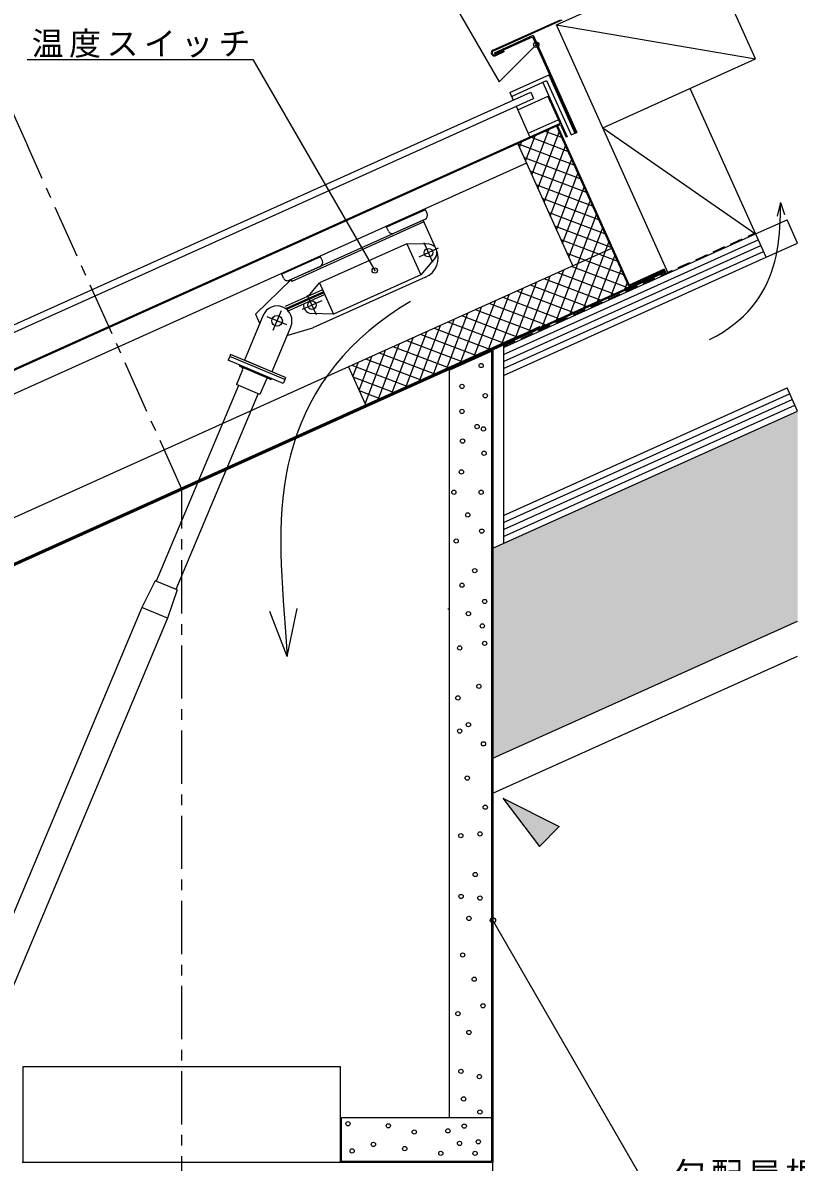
# Model space of a CAD drawing. Units: millimetres, scale not verified. Extents: x -1104 to 916, y -637 to 768.
# Drawn here: x 46 to 410, y -94 to 441 of the extents above; entities that cross this region are included whole.
import ezdxf

# ---------------------------------------------------------------- set-up
doc = ezdxf.new("R2010")
doc.units = ezdxf.units.MM
doc.header["$LTSCALE"] = 5
doc.header["$PDMODE"] = 32
doc.header["$PDSIZE"] = 2.5
doc.linetypes.add('CHAIN1', pattern=[8, 5, -1, 1, -1])
doc.linetypes.add('DASHED1', pattern=[1.8, 1.2, -0.6])
doc.layers.add('0-0', color=7, linetype='Continuous')
doc.styles.add('ＭＳ ゴシック', font='')
doc.styles.get('ＭＳ ゴシック').set_extended_font_data('MS Gothic')

msp = doc.modelspace()

# ---------------------------------------------------------------- linework, layer by layer
at = {"layer": '0-0'}
for p, q in [((297.034, 440.421), (368.872, 472.749)), ((390.621, 424.417), (368.872, 472.749)), ((15.913, 455.897), (48.42, 383.665)), ((267.094, 428.475), (298.994, 442.831)), ((299.523, 442.63), (267.259, 428.11)), ((349.561, 323.695), (297.034, 440.421)), ((297.034, 440.421), (390.621, 424.417)), ((267.849, 427.287), (286.087, 435.495)), ((285.836, 434.833), (306.151, 389.694)), ((286.087, 435.495), (306.607, 389.899)), ((48.415, 424.137), (154.413, 424.137)), ((154.413, 424.137), (211.651, 324.997)), ((266.654, 426.53), (266.493, 426.888)), ((266.857, 427.053), (267.019, 426.694)), ((268.077, 426.293), (272.363, 428.221)), ((268.241, 425.928), (272.527, 427.857)), ((272.363, 428.221), (272.527, 427.857)), ((318.783, 392.089), (390.621, 424.417)), ((275.145, 408.638), (293.839, 417.051)), ((290.556, 413.381), (302.047, 387.847)), ((293.383, 416.846), (305.695, 389.489)), ((-501.11, 55.01), (284.952, 408.775)), ((275.145, 408.638), (276.745, 405.082)), ((278.838, 400.431), (293.429, 406.997)), ((284.952, 408.775), (286.266, 405.857)), ((395.521, 331.22), (359.82, 410.556)), ((278.059, 402.164), (284.584, 387.664)), ((283.763, 389.488), (297.898, 395.849)), ((285.432, 369.941), (293.462, 391.111)), ((297.1, 392.749), (331.163, 317.061)), ((297.556, 392.954), (298.924, 393.569)), ((297.556, 392.954), (331.209, 318.178)), ((298.924, 393.569), (301.591, 387.642)), ((318.783, 392.089), (390.597, 342.163)), ((282.53, 376.389), (287.014, 388.209)), ((302.397, 380.978), (285.329, 387.451)), ((288.334, 363.493), (298.364, 389.939)), ((299.495, 387.426), (291.777, 390.353)), ((302.047, 387.847), (301.591, 387.642)), ((303.871, 388.668), (306.151, 389.694)), ((306.151, 389.694), (306.607, 389.899)), ((278.862, 384.541), (304.717, 327.091)), ((305.299, 374.53), (278.881, 384.549)), ((279.628, 382.837), (280.565, 385.307)), ((291.236, 357.044), (301.266, 383.491)), ((282.966, 375.422), (-474.828, 34.379)), ((308.201, 368.081), (281.755, 378.112)), ((294.138, 350.596), (304.168, 377.042)), ((311.103, 361.633), (284.657, 371.663)), ((297.04, 344.148), (307.07, 370.594)), ((314.005, 355.185), (287.559, 365.215)), ((299.942, 337.7), (309.972, 364.146)), ((316.907, 348.737), (290.461, 358.767)), ((235.463, 353.573), (217.225, 345.365)), ((236.284, 351.75), (235.463, 353.573)), ((302.844, 331.252), (312.874, 357.698)), ((402.341, 357.009), (400.681, 350.523)), ((402.274, 351.083), (402.325, 354.02)), ((402.325, 354.02), (402.341, 357.009)), ((402.341, 357.009), (404.113, 351.315)), ((234.369, 348.695), (172.36, 320.787)), ((220.691, 342.539), (235.281, 349.105)), ((240.525, 335.016), (234.369, 348.695)), ((319.809, 342.289), (293.363, 352.319)), ((296.974, 301.674), (315.776, 351.25)), ((390.597, 342.164), (405.371, 348.812)), ((402.031, 345.357), (402.178, 348.196)), ((402.178, 348.196), (402.274, 351.083)), ((410.295, 337.869), (405.371, 348.812)), ((234.78, 347.783), (172.77, 319.875)), ((218.046, 343.542), (217.225, 345.365)), ((322.711, 335.841), (296.265, 345.871)), ((303.422, 304.576), (318.678, 344.802)), ((401.824, 342.562), (402.031, 345.357)), ((226.755, 337.592), (185.719, 319.124)), ((226.755, 337.592), (233.322, 323.001)), ((237.28, 337.354), (226.755, 337.592)), ((272.18, 288.871), (390.597, 342.164)), ((272.18, 285.581), (391.828, 339.428)), ((325.613, 329.393), (299.167, 339.423)), ((309.87, 307.478), (321.58, 338.354)), ((395.521, 331.22), (410.295, 337.869)), ((401.201, 337.1), (401.55, 339.81)), ((401.55, 339.81), (401.824, 342.562)), ((322.955, 335.299), (199.392, 279.689)), ((272.18, 282.291), (393.059, 336.692)), ((272.18, 279.001), (394.29, 333.956)), ((328.515, 322.944), (302.069, 332.975)), ((316.318, 310.38), (324.482, 331.905)), ((400.253, 331.801), (400.771, 334.431)), ((400.771, 334.431), (401.201, 337.1)), ((186.221, 331.412), (167.982, 323.204)), ((171.448, 320.377), (186.038, 326.943)), ((187.041, 329.588), (186.221, 331.412)), ((240.123, 331.036), (233.322, 323.001)), ((272.18, 275.711), (395.521, 331.22)), ((330.599, 316.807), (304.153, 326.837)), ((398.101, 324.148), (398.924, 326.66)), ((398.924, 326.66), (399.639, 329.211)), ((399.639, 329.211), (400.253, 331.801)), ((168.803, 321.38), (167.982, 323.204)), ((235.51, 321.793), (182.62, 297.99)), ((233.322, 323.001), (192.286, 304.533)), ((348.033, 324.653), (207.6, 261.451)), ((348.239, 324.197), (207.805, 260.995)), ((284.078, 295.87), (294.108, 322.316)), ((290.526, 298.772), (300.556, 325.218)), ((324.151, 313.905), (297.705, 323.935)), ((322.766, 313.282), (327.384, 325.457)), ((347.828, 325.109), (330.958, 317.516)), ((347.623, 325.565), (331.209, 318.178)), ((347.623, 325.565), (348.239, 324.197)), ((396.105, 319.247), (397.163, 321.677)), ((397.163, 321.677), (398.101, 324.148)), ((172.36, 320.787), (155.581, 304.463)), ((172.36, 320.787), (172.77, 319.875)), ((180.471, 312.924), (185.719, 319.124)), ((185.719, 319.124), (192.286, 304.533)), ((271.181, 290.066), (281.211, 316.512)), ((277.629, 292.968), (287.659, 319.414)), ((311.254, 308.101), (284.808, 318.131)), ((317.703, 311.003), (291.256, 321.033)), ((329.215, 316.184), (330.286, 319.009)), ((393.604, 314.517), (394.92, 316.86)), ((394.92, 316.86), (396.105, 319.247)), ((178.918, 311.088), (178.972, 311.152)), ((258.285, 284.262), (268.315, 310.708)), ((264.733, 287.164), (274.763, 313.61)), ((298.358, 302.297), (271.912, 312.327)), ((304.806, 305.199), (278.36, 315.229)), ((390.554, 309.973), (392.15, 312.221)), ((392.15, 312.221), (393.604, 314.517)), ((251.837, 281.36), (261.867, 307.806)), ((285.462, 296.493), (259.016, 306.523)), ((291.91, 299.395), (265.464, 309.425)), ((384.857, 303.555), (386.912, 305.637)), ((386.912, 305.637), (388.809, 307.778)), ((388.809, 307.778), (390.554, 309.973)), ((159.295, 304.072), (150.393, 282.865)), ((155.581, 304.463), (157.587, 300.005)), ((192.286, 304.533), (181.761, 304.771)), ((238.941, 275.556), (248.971, 302.002)), ((245.389, 278.458), (255.419, 304.904)), ((272.566, 290.689), (246.119, 300.719)), ((279.014, 293.591), (252.568, 303.621)), ((380.256, 299.581), (382.64, 301.535)), ((382.64, 301.535), (384.857, 303.555)), ((172.204, 298.654), (163.302, 277.446)), ((170.41, 294.381), (182.62, 297.99)), ((226.044, 269.752), (236.074, 296.198)), ((232.492, 272.654), (242.522, 299.1)), ((259.669, 284.885), (233.223, 294.915)), ((266.117, 287.787), (239.671, 297.817)), ((278.645, 293.912), (281.381, 295.143)), ((281.381, 295.143), (289.132, 298.631)), ((281.381, 295.143), (281.627, 294.596)), ((289.378, 298.084), (289.132, 298.631)), ((372.062, 294.168), (374.971, 295.893)), ((374.971, 295.893), (377.701, 297.699)), ((377.701, 297.699), (380.256, 299.581)), ((213.148, 263.948), (223.178, 290.394)), ((219.596, 266.85), (229.626, 293.296)), ((246.773, 279.081), (220.327, 289.111)), ((253.221, 281.983), (226.775, 292.013)), ((246.58, 278.825), (278.891, 293.365)), ((272.18, 290.351), (272.18, 196.756)), ((278.645, 293.912), (278.891, 293.365)), ((368.97, 292.531), (372.062, 294.168)), ((143.551, 284.652), (142.777, 282.808)), ((143.938, 285.574), (143.551, 284.652)), ((169.369, 273.815), (143.551, 284.652)), ((169.756, 274.737), (143.938, 285.574)), ((204.293, 268.8), (210.282, 284.59)), ((207.195, 262.351), (216.73, 287.492)), ((240.325, 276.179), (213.879, 286.209)), ((246.58, 278.167), (266.58, 287.167)), ((266.58, 287.167), (266.58, -93.447)), ((267.18, 288.095), (267.18, -93.947)), ((-4.866, 165.672), (246.58, 278.825)), ((199.392, 279.689), (26.13, 201.713)), ((168.595, 271.971), (142.777, 282.808)), ((148.31, 280.486), (148.116, 280.025)), ((162.869, 273.832), (148.116, 280.025)), ((149.038, 279.638), (148.116, 280.025)), ((163.302, 277.446), (150.393, 282.865)), ((199.392, 279.689), (207.805, 260.995)), ((227.429, 270.375), (200.982, 280.405)), ((201.391, 275.248), (203.834, 281.688)), ((233.877, 273.277), (207.431, 283.307)), ((246.827, 278.277), (246.334, 279.372)), ((149.573, 278.329), (146.671, 271.413)), ((160.638, 273.684), (157.735, 266.769)), ((161.947, 274.219), (162.869, 273.832)), ((163.063, 274.293), (162.869, 273.832)), ((169.369, 273.815), (168.595, 271.971)), ((220.98, 267.473), (201.578, 274.832)), ((246.58, 278.167), (246.58, -72.947)), ((147.593, 271.026), (108.986, 179.05)), ((157.735, 266.769), (146.671, 271.413)), ((214.532, 264.571), (204.48, 268.384)), ((272.18, 209.915), (405.371, 269.857)), ((410.295, 258.914), (405.371, 269.857)), ((156.813, 267.156), (118.207, 175.18)), ((272.18, 206.625), (406.602, 267.121)), ((272.18, 203.335), (407.833, 264.385)), ((207.6, 261.451), (34.338, 183.475)), ((207.805, 260.995), (34.543, 183.019)), ((208.084, 261.669), (207.382, 261.935)), ((267.18, 194.506), (410.295, 258.914)), ((272.18, 200.046), (409.064, 261.65)), ((118.76, 174.948), (114.264, 161.652)), ((102.185, 166.722), (10.845, -50.886)), ((114.264, 161.652), (102.185, 166.722)), ((170.435, 143.704), (175.173, 166.197)), ((245.98, 166.053), (246.58, 166.053)), ((114.264, 161.652), (22.924, -55.956)), ((170.435, 143.704), (162.424, 164.726)), ((267.18, 95.811), (410.295, 160.219)), ((267.18, 79.362), (410.295, 143.77)), ((271.84, 77.042), (298.25, 63.837)), ((267.18, 19.648), (341.405, -108.913)), ((46.53, -48.947), (195.53, -48.947)), ((46.53, -93.947), (46.53, -48.947)), ((46.53, -48.947), (195.53, -48.947)), ((46.53, -93.947), (46.53, -48.947)), ((195.53, -93.947), (195.53, -48.947)), ((195.53, -93.947), (195.53, -48.947)), ((196.03, -93.947), (196.03, -72.947)), ((196.03, -72.947), (266.58, -72.947)), ((46.03, -93.947), (196.03, -93.947)), ((46.53, -93.947), (195.53, -93.947)), ((46.53, -93.947), (195.53, -93.947)), ((196.03, -93.447), (266.58, -93.447)), ((196.03, -93.947), (267.18, -93.947)), ((267.18, -264.947), (267.18, -93.947))]:
    msp.add_line(p, q, dxfattribs=at)
at = {"layer": '0-0', "linetype": 'CHAIN1'}
for p, q in [((121.03, 222.326), (48.42, 383.665)), ((121.03, -476.156), (121.03, 222.326))]:
    msp.add_line(p, q, dxfattribs=at)
at = {"layer": '0-0', "linetype": 'DASHED1'}
msp.add_line((272.18, 289.419), (390.391, 342.619), dxfattribs=at)
at = {"layer": '0-0', "color": 4, "linetype": 'CHAIN1'}
for p, q in [((238.93, 328.815), (234.826, 337.934)), ((241.437, 335.426), (232.318, 331.322)), ((186.723, 310.802), (177.604, 306.698)), ((184.215, 304.191), (180.111, 313.31)), ((167.684, 305.973), (163.814, 296.753)), ((170.359, 299.428), (161.139, 303.298))]:
    msp.add_line(p, q, dxfattribs=at)
at = {"layer": '0-0', "color": 4}
for p, q in [((187.156, 315.932), (169.542, 308.005)), ((187.566, 315.02), (169.953, 307.093)), ((187.771, 314.564), (170.158, 306.637)), ((188.182, 313.652), (170.568, 305.725))]:
    msp.add_line(p, q, dxfattribs=at)
at = {"layer": '0-0'}
for points in [[(248.785, 450.413), (270.044, 413.592), (287.527, 431.075)], [(267.849, 427.287), (268.054, 426.831), (285.836, 434.833)], [(275.966, 406.814), (292.38, 414.201), (303.871, 388.668)], [(-501.11, 55.01), (-499.797, 52.092), (286.266, 405.857)], [(292.973, 406.792), (298.718, 394.025), (-499.199, 34.925)], [(297.1, 392.749), (-497.17, 35.29), (-463.312, -39.942)], [(228.446, 310.486), (223.217, 307.223), (218.2, 303.825), (213.408, 300.287), (208.847, 296.606), (204.527, 292.782), (200.451, 288.818), (196.626, 284.718), (193.052, 280.49), (189.733, 276.14), (186.666, 271.679), (183.851, 267.117), (181.286, 262.464), (178.965, 257.73), (176.885, 252.927), (175.04, 248.065), (173.421, 243.153), (172.021, 238.199), (170.832, 233.211), (169.843, 228.193), (169.043, 223.149), (168.422, 218.078), (167.967, 212.98), (167.665, 207.849), (167.504, 202.676), (167.47, 197.45), (167.549, 192.153), (167.725, 186.765), (167.985, 181.261), (168.313, 175.61), (168.694, 169.777), (169.113, 163.721), (169.553, 157.394), (169.999, 150.741), (170.435, 143.704)], [(-5.112, 166.22), (246.334, 279.372), (278.645, 293.912)], [(169.756, 274.737), (169.369, 273.815), (143.551, 284.652)], [(118.76, 174.948), (108.525, 179.244), (102.185, 166.722)], [(271.84, 77.042), (289.064, 54.363), (298.25, 63.837)]]:
    msp.add_lwpolyline(points, dxfattribs=at)
for centre, radius in [((236.878, 333.374), 2), ((182.163, 308.75), 2), ((165.749, 301.363), 2.5), ((261.652, 280.345), 1), ((252.643, 270.516), 1), ((263.563, 266.148), 1), ((252.643, 258.777), 1), ((259.741, 251.678), 1), ((262.744, 250.586), 1), ((252.916, 244.853), 1), ((263.017, 239.12), 1), ((252.37, 230.383), 1), ((248.821, 220.828), 1), ((261.652, 220.828), 1), ((255.373, 210.18), 1), ((261.925, 202.536), 1), ((249.913, 197.895), 1), ((258.649, 183.971), 1), ((252.643, 177.146), 1), ((263.29, 169.501), 1), ((255.646, 163.768), 1), ((262.198, 158.035), 1), ((263.29, 149.844), 1), ((251.551, 147.66), 1), ((260.56, 129.641), 1), ((250.732, 124.181), 1), ((255.646, 111.622), 1), ((251.551, 108.619), 1), ((262.744, 102.613), 1), ((255.1, 86.505), 1), ((263.563, 72.854), 1), ((252.097, 59.477), 1), ((261.106, 60.296), 1), ((258.847, 41.218), 1), ((252.215, 30.902), 1), ((261.058, 30.165), 1), ((255.899, 20.585), 1), ((252.955, 3.401), 1), ((258.378, -7.952), 1), ((262.532, -20.469), 1), ((250.741, -24.153), 1), ((255.899, -32.996), 1), ((252.153, -51.242), 1), ((260.796, -53.712), 1), ((253.388, -64.207), 1), ((261.058, -70.365), 1), ((199.092, -75.882), 1), ((218.027, -76.848), 1), ((230.196, -79.77), 1), ((246.025, -79.214), 1), ((253.689, -76.997), 1), ((211.034, -85.602), 1), ((251.478, -85.103), 1), ((260.321, -84.366), 1), ((201.036, -88.657), 1), ((225.752, -87.546), 1), ((242.693, -89.767), 1), ((258.8, -89.767), 1)]:
    msp.add_circle(centre, radius, dxfattribs=at)
for centre, radius, start, end in [((267.587, 427.381), 1.2, 114.2288, 204.23), ((267.748, 427.022), 1.2, 204.23, 294.23), ((267.587, 427.381), 0.8, 114.2288, 204.23), ((267.748, 427.022), 0.8, 204.23, 294.23), ((234.46, 350.929), 2, 294.23, 24.23), ((219.87, 344.362), 2, 204.23, 294.23), ((236.878, 333.374), 4, 324.23, 84.23), ((231.406, 330.912), 10, 294.23, 24.23), ((185.217, 328.767), 2, 294.23, 24.23), ((170.627, 322.201), 2, 204.23, 294.23), ((182.163, 308.75), 4, 144.23, 155.63962), ((165.749, 301.363), 7, 337.23, 157.23), ((182.163, 308.75), 4, 174.23, 264.23), ((148.651, 278.716), 1, 337.23, 67.23), ((161.56, 273.297), 1, 67.23, 157.23)]:
    msp.add_arc(centre, radius, start, end, dxfattribs=at)
for p in [(287.527, 431.075), (211.651, 324.997), (267.18, 19.648)]:
    msp.add_point(p, dxfattribs=at)
at = {"layer": '0-0', "color": 254}
for points in [[(410.295, 160.219), (410.295, 258.914), (267.18, 194.506)], [(267.18, 194.506), (267.18, 95.811), (410.295, 160.219)]]:
    msp.add_solid(points, dxfattribs=at)
at = {"layer": '0-0'}
msp.add_solid([(271.84, 77.042), (289.064, 54.363), (298.25, 63.837)], dxfattribs=at)

# ---------------------------------------------------------------- texts
at = {"layer": '0-0', "char_height": 11, "attachment_point": 7, "style": 'ＭＳ ゴシック'}
for s, insert in [('\\T1.17;温度スイッチ', (50.493, 424.913)), ('\\T1.17;勾配屋根用ダクト接続ボックス', (351.979, -106.163))]:
    msp.add_mtext(s, dxfattribs=dict(at, insert=insert))

doc.saveas('drawing.dxf')
